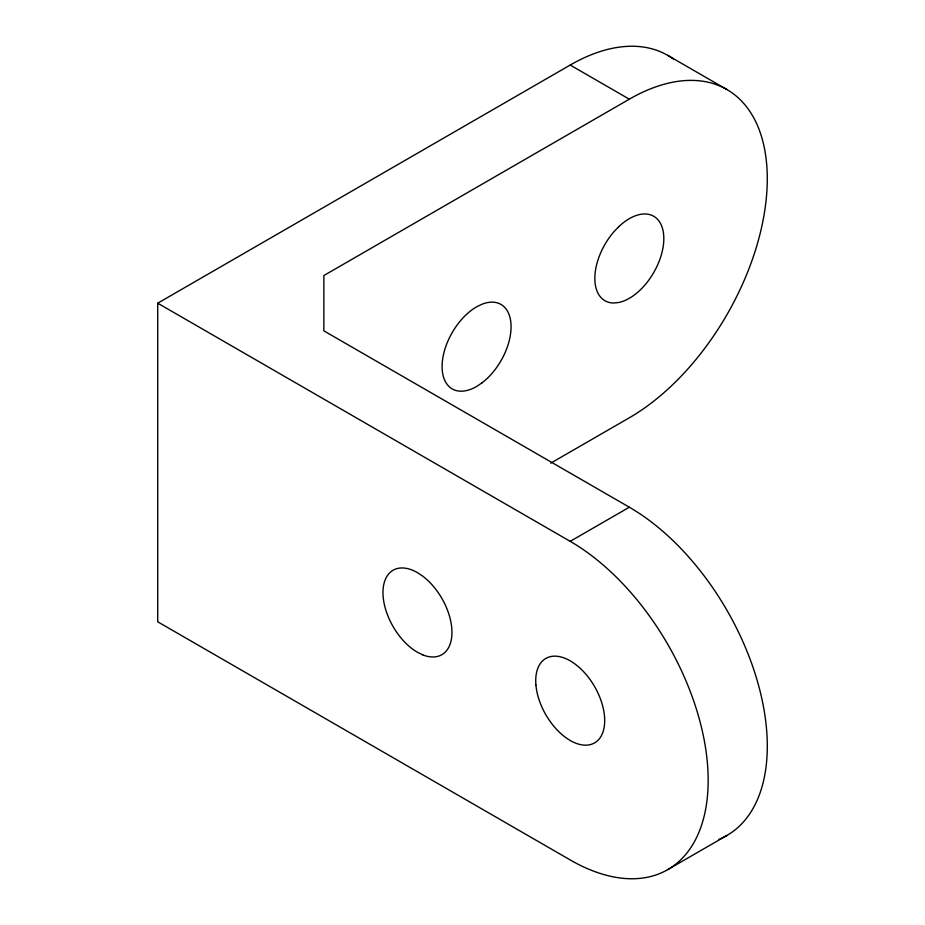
<?xml version="1.0" encoding="UTF-8"?>
<svg xmlns="http://www.w3.org/2000/svg" width="925" height="925" viewBox="0 0 925 925"><rect width="100%" height="100%" fill="white"/><g stroke="black" fill="none" stroke-linecap="round" stroke-linejoin="round"><path stroke-width="1.39" d="M157.713 303.192L570.205 541.345A195.106 112.642 60 0 1 708.168 780.295A195.106 112.642 60 0 1 570.205 859.949L157.713 621.797L157.713 303.192L570.193 65.051A195.106 112.642 -60 0 1 674.094 59.558M550.768 463.136L629.324 417.788A195.106 112.642 -60 0 0 767.276 178.837A195.106 112.642 -60 0 0 629.324 99.183L323.854 275.546L323.854 330.849L629.335 507.212A195.106 112.642 60 0 1 758.766 686.107A195.106 112.642 60 0 1 718.933 839.38M570.205 541.345L629.335 507.212M667.757 869.616L726.888 835.483M667.746 55.384L726.877 89.517M570.193 65.051L629.324 99.183M618.663 226.764L613.668 232.036A48.771 28.166 -60 0 0 594.833 278.402A48.771 28.166 -60 0 0 613.668 303.007L618.663 302.51A48.771 28.166 -60 0 0 663.815 238.569A48.771 28.166 -60 0 0 618.663 226.764M481.971 382.892L476.583 386.5A48.771 28.166 -60 0 1 442.092 366.578A48.771 28.166 -60 0 1 476.583 306.846L481.971 304.221A48.771 28.166 -60 0 1 511.074 326.756A48.771 28.166 -60 0 1 481.971 382.892M422.864 654.912L417.464 652.287A48.771 28.166 60 0 1 382.973 592.555A48.771 28.166 60 0 1 417.464 572.644L422.864 576.252A48.771 28.166 60 0 1 451.955 632.376A48.771 28.166 60 0 1 422.864 654.912M535.91 685.009A48.771 28.166 60 0 0 590.474 744.579A48.771 28.166 60 0 0 584.23 672.371A48.771 28.166 60 0 0 535.91 685.009"/></g></svg>
